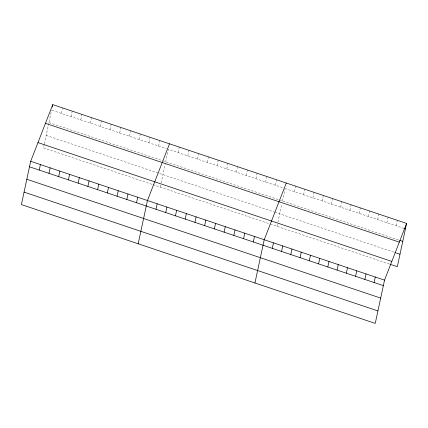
<?xml version="1.0" encoding="UTF-8"?>
<svg xmlns="http://www.w3.org/2000/svg" width="428" height="428" viewBox="0 0 428 428"><rect width="100%" height="100%" fill="white"/><g stroke="black" fill="none" stroke-linecap="round" stroke-linejoin="round"><path stroke-width="0.32" stroke-dasharray="2.14 1.6" d="M44.234 144.306L43.474 147.869L152.336 184.425M44.362 143.712L51.569 110.098M61.3 113.367L62.477 107.872M71.032 116.635L72.209 111.136M80.764 119.904L81.941 114.404M90.495 123.168L91.672 117.673M100.227 126.437L101.404 120.942M109.953 129.705L111.136 124.206M119.685 132.974L120.867 127.474M129.417 136.238L130.594 130.743M139.148 139.507L140.325 134.012M148.88 142.775L150.057 137.281M158.611 146.044L159.788 140.544M160.243 187.079L161.008 183.521M161.137 182.927L165.406 162.998M165.668 161.773L168.343 149.313L283.288 187.908M178.069 152.577L179.252 147.082M187.801 155.846L188.983 150.351M197.533 159.114L198.71 153.615M207.264 162.383L208.441 156.883M216.996 165.647L218.173 160.152M226.728 168.916L227.905 163.421M236.459 172.184L237.636 166.69M246.186 175.453L247.368 169.953M255.917 178.722L257.1 173.222M265.649 181.986L266.826 176.491M275.381 185.254L276.558 179.76M277.012 226.294L277.777 222.731M277.906 222.137L281.785 204.044M282.437 200.989L284.984 189.117M294.368 191.632L295.545 186.132M303.623 194.74L304.8 189.24M312.873 197.843L314.056 192.349M322.129 200.951L323.311 195.457M331.384 204.06L332.561 198.565M340.64 207.168L341.817 201.674M349.895 210.276L351.072 204.782M359.151 213.385L360.328 207.885M368.401 216.493L369.583 210.993M377.656 219.601L378.839 214.102M386.912 222.704L388.089 217.21M396.168 225.813L397.345 220.318M52.179 110.301L166.519 148.698M285.112 188.523L404.187 228.509M48.899 122.563L162.019 160.548M162.629 160.751L278.789 199.764M279.398 199.967L399.046 240.145M46.144 135.403L274.214 211.988M274.819 212.192L394.445 252.365M152.946 184.629L269.715 223.844M270.325 224.047L389.303 264.001"/><path stroke-width="0.64" d="M30.677 161.308L21.4 204.573L375.254 323.397L384.526 280.131L406.6 223.427L52.746 104.603L30.677 161.308L384.526 280.131M52.227 107.043L52.746 104.603M39.226 170.071L40.409 164.577M48.958 173.34L50.135 167.846M58.69 176.609L59.867 171.109M68.421 179.878L69.598 174.378M78.153 183.141L79.33 177.647M87.884 186.41L89.061 180.916M97.616 189.679L98.793 184.179M107.342 192.948L108.525 187.448M117.074 196.211L118.256 190.717M126.806 199.48L127.983 193.986M136.537 202.749L137.714 197.255M138.169 243.789L147.446 200.518L169.52 143.813M156.001 209.287L157.178 203.787M165.732 212.55L166.909 207.056M175.459 215.819L176.641 210.325M185.19 219.088L186.373 213.588M194.922 222.357L196.099 216.857M204.654 225.62L205.831 220.126M214.385 228.889L215.562 223.395M224.117 232.158L225.294 226.658M233.849 235.427L235.026 229.927M243.58 238.696L244.757 233.196M253.306 241.959L254.489 236.465M254.944 282.999L264.22 239.734L286.289 183.024M272.294 248.336L273.471 242.837M281.549 251.445L282.726 245.945M290.805 254.553L291.982 249.053M300.06 257.661L301.237 252.162M309.31 260.764L310.493 255.27M318.566 263.873L319.743 258.378M327.821 266.981L328.998 261.487M337.077 270.089L338.254 264.595M346.332 273.198L347.509 267.698M355.588 276.306L356.765 270.806M364.838 279.414L366.02 273.915M374.093 282.523L375.27 277.023M406.6 223.427L397.323 266.692L389.919 264.204M404.187 228.509L405.423 228.921M399.666 240.349L402.748 241.387M45.464 123.318L399.319 242.141M395.06 252.568L399.998 254.227M37.958 142.594L391.813 261.417M29.495 166.802L383.349 285.626M26.825 179.268L380.679 298.091M24.07 192.113L377.924 310.931"/></g></svg>
